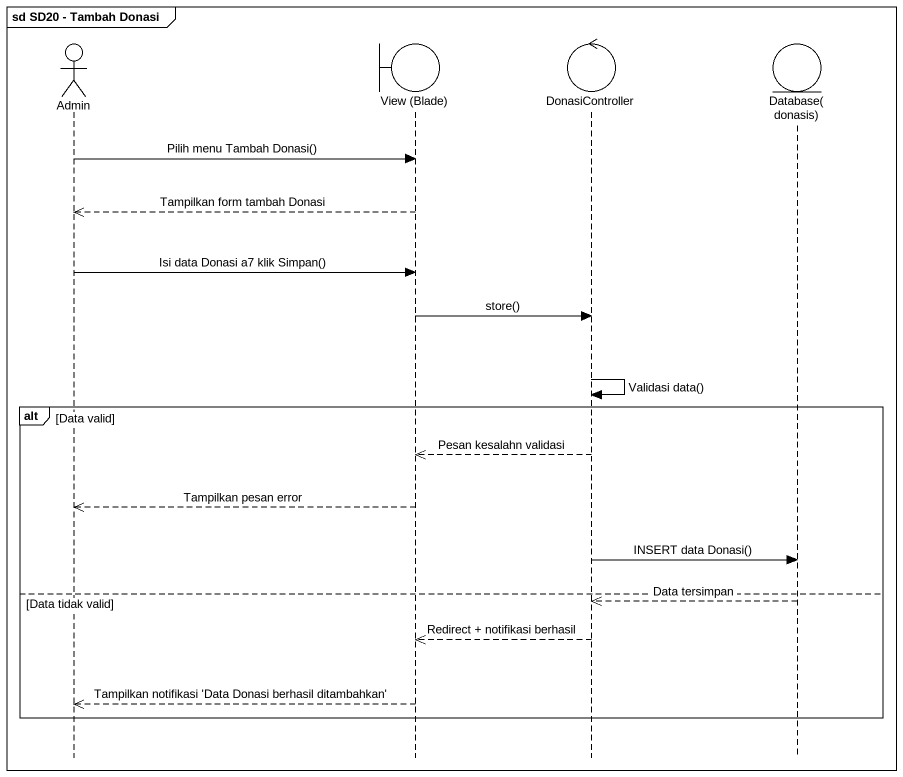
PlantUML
@startuml
mainframe sd SD20 - Tambah Donasi
hide footbox
actor Admin
boundary "View (Blade)" as View_Blade
control DonasiController
entity "Database(donasis)" as Database_donasis

Admin -> View_Blade : Pilih menu Tambah Donasi()
View_Blade -->> Admin : Tampilkan form tambah Donasi
Admin -> View_Blade : Isi data Donasi a7 klik Simpan()
View_Blade -> DonasiController : store()
DonasiController -> DonasiController : Validasi data()
alt Data valid
  DonasiController -->> View_Blade : Pesan kesalahn validasi
  View_Blade -->> Admin : Tampilkan pesan error
  DonasiController -> Database_donasis : INSERT data Donasi()
else Data tidak valid
  Database_donasis -->> DonasiController : Data tersimpan
  DonasiController -->> View_Blade : Redirect + notifikasi berhasil
  View_Blade -->> Admin : Tampilkan notifikasi 'Data Donasi berhasil ditambahkan'
end
@enduml
